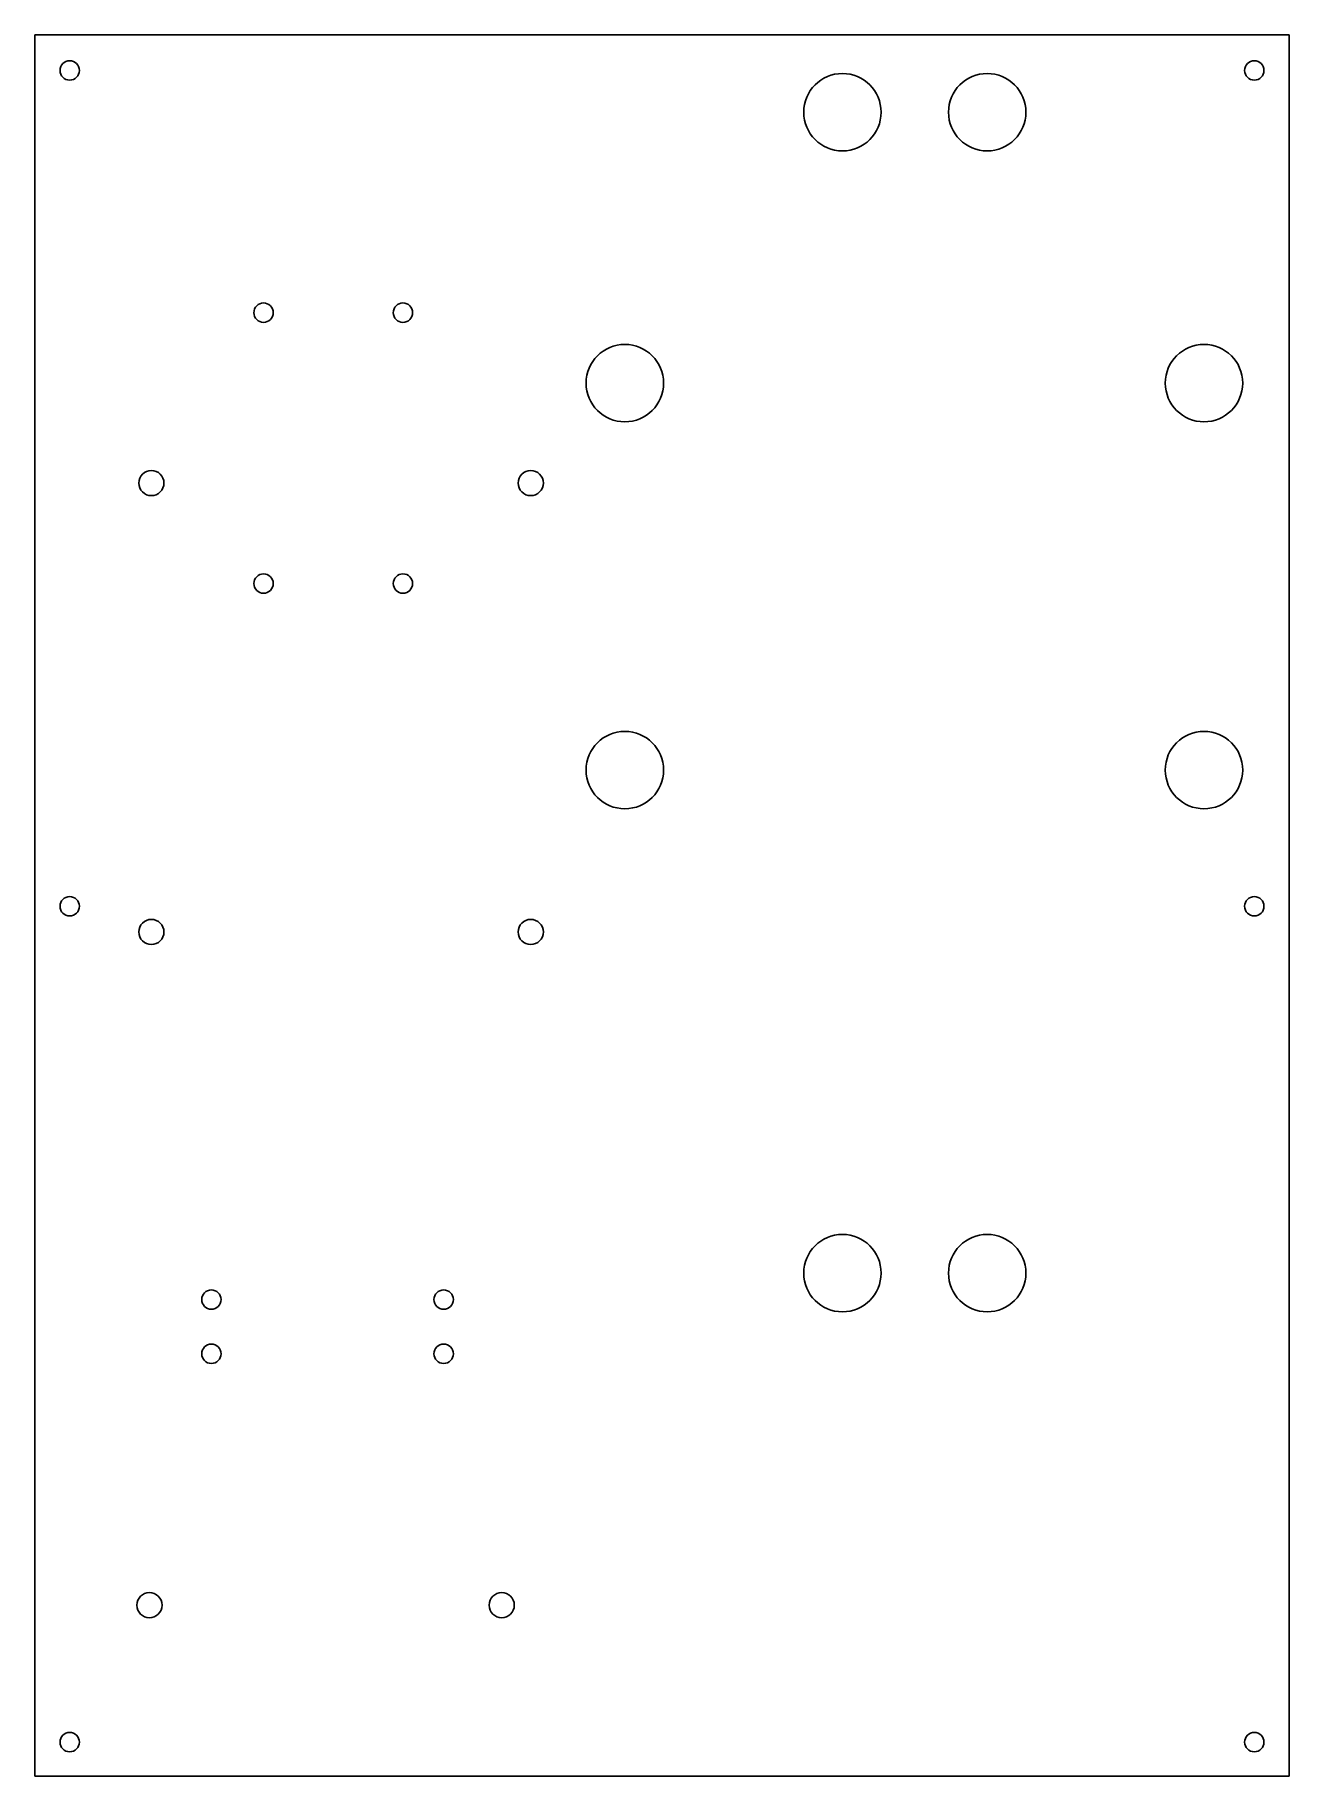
# Model space of a CAD drawing. Header units: millimetres. Extents: x -83 to 79, y 53 to 278.
import ezdxf

# ---------------------------------------------------------------- set-up
doc = ezdxf.new("R2010")
doc.units = ezdxf.units.MM
doc.layers.add('Extrude001', color=7, linetype='CONTINUOUS')

msp = doc.modelspace()

# ---------------------------------------------------------------- linework, layer by layer
at = {"layer": 'Extrude001'}
for p, q in [((-82.5554, 278.425, 24.1619), (-82.5554, 278.425, 20.1619)), ((79.4446, 278.425, 24.1619), (-82.5554, 278.425, 24.1619)), ((79.4446, 278.425, 20.1619), (-82.5554, 278.425, 20.1619)), ((-82.5554, 278.425, 24.1619), (-82.5554, 278.425, 20.1619)), ((-82.5554, 278.425, 24.1619), (-82.5554, 53.4251, 24.1619)), ((-82.5554, 278.425, 20.1619), (-82.5554, 53.4251, 20.1619)), ((79.4446, 278.425, 24.1619), (-82.5554, 278.425, 24.1619)), ((-82.5554, 278.425, 24.1619), (-82.5554, 53.4251, 24.1619)), ((79.4446, 278.425, 20.1619), (-82.5554, 278.425, 20.1619)), ((-82.5554, 278.425, 20.1619), (-82.5554, 53.4251, 20.1619)), ((79.4446, 278.425, 24.1619), (79.4446, 278.425, 20.1619)), ((79.4446, 278.425, 24.1619), (79.4446, 278.425, 20.1619)), ((79.4446, 53.4251, 24.1619), (79.4446, 278.425, 24.1619)), ((79.4446, 53.4251, 20.1619), (79.4446, 278.425, 20.1619)), ((79.4446, 53.4251, 24.1619), (79.4446, 278.425, 24.1619)), ((79.4446, 53.4251, 20.1619), (79.4446, 278.425, 20.1619)), ((-79.3054, 273.825, 24.1619), (-79.3054, 273.825, 20.1619)), ((-79.3054, 273.825, 24.1619), (-79.3054, 273.825, 20.1619)), ((73.6946, 273.825, 24.1619), (73.6946, 273.825, 20.1619)), ((73.6946, 273.825, 24.1619), (73.6946, 273.825, 20.1619)), ((16.7446, 268.425, 24.1619), (16.7446, 268.425, 20.1619)), ((16.7446, 268.425, 24.1619), (16.7446, 268.425, 20.1619)), ((35.4446, 268.425, 24.1619), (35.4446, 268.425, 20.1619)), ((35.4446, 268.425, 24.1619), (35.4446, 268.425, 20.1619)), ((-54.2654, 242.525, 24.1619), (-54.2654, 242.525, 20.1619)), ((-54.2654, 242.525, 24.1619), (-54.2654, 242.525, 20.1619)), ((-36.2654, 242.525, 24.1619), (-36.2654, 242.525, 20.1619)), ((-36.2654, 242.525, 24.1619), (-36.2654, 242.525, 20.1619)), ((-11.3554, 233.425, 24.1619), (-11.3554, 233.425, 20.1619)), ((-11.3554, 233.425, 24.1619), (-11.3554, 233.425, 20.1619)), ((63.4446, 233.425, 24.1619), (63.4446, 233.425, 20.1619)), ((63.4446, 233.425, 24.1619), (63.4446, 233.425, 20.1619)), ((-69.1304, 220.505, 24.1619), (-69.1304, 220.505, 20.1619)), ((-69.1304, 220.505, 24.1619), (-69.1304, 220.505, 20.1619)), ((-20.1304, 220.505, 24.1619), (-20.1304, 220.505, 20.1619)), ((-20.1304, 220.505, 24.1619), (-20.1304, 220.505, 20.1619)), ((-54.2654, 207.525, 24.1619), (-54.2654, 207.525, 20.1619)), ((-54.2654, 207.525, 24.1619), (-54.2654, 207.525, 20.1619)), ((-36.2654, 207.525, 24.1619), (-36.2654, 207.525, 20.1619)), ((-36.2654, 207.525, 24.1619), (-36.2654, 207.525, 20.1619)), ((-11.3554, 183.425, 24.1619), (-11.3554, 183.425, 20.1619)), ((-11.3554, 183.425, 24.1619), (-11.3554, 183.425, 20.1619)), ((63.4446, 183.425, 24.1619), (63.4446, 183.425, 20.1619)), ((63.4446, 183.425, 24.1619), (63.4446, 183.425, 20.1619)), ((-79.3054, 165.825, 24.1619), (-79.3054, 165.825, 20.1619)), ((-79.3054, 165.825, 24.1619), (-79.3054, 165.825, 20.1619)), ((73.6946, 165.825, 24.1619), (73.6946, 165.825, 20.1619)), ((73.6946, 165.825, 24.1619), (73.6946, 165.825, 20.1619)), ((-69.1304, 162.505, 24.1619), (-69.1304, 162.505, 20.1619)), ((-69.1304, 162.505, 24.1619), (-69.1304, 162.505, 20.1619)), ((-20.1304, 162.505, 24.1619), (-20.1304, 162.505, 20.1619)), ((-20.1304, 162.505, 24.1619), (-20.1304, 162.505, 20.1619)), ((16.7446, 118.425, 24.1619), (16.7446, 118.425, 20.1619)), ((16.7446, 118.425, 24.1619), (16.7446, 118.425, 20.1619)), ((35.4446, 118.425, 24.1619), (35.4446, 118.425, 20.1619)), ((35.4446, 118.425, 24.1619), (35.4446, 118.425, 20.1619)), ((-61.0054, 115.005, 24.1619), (-61.0054, 115.005, 20.1619)), ((-61.0054, 115.005, 24.1619), (-61.0054, 115.005, 20.1619)), ((-31.0054, 115.005, 24.1619), (-31.0054, 115.005, 20.1619)), ((-31.0054, 115.005, 24.1619), (-31.0054, 115.005, 20.1619)), ((-61.0054, 108.005, 24.1619), (-61.0054, 108.005, 20.1619)), ((-61.0054, 108.005, 24.1619), (-61.0054, 108.005, 20.1619)), ((-31.0054, 108.005, 24.1619), (-31.0054, 108.005, 20.1619)), ((-31.0054, 108.005, 24.1619), (-31.0054, 108.005, 20.1619)), ((-69.3804, 75.5251, 24.1619), (-69.3804, 75.5251, 20.1619)), ((-69.3804, 75.5251, 24.1619), (-69.3804, 75.5251, 20.1619)), ((-23.8804, 75.5251, 24.1619), (-23.8804, 75.5251, 20.1619)), ((-23.8804, 75.5251, 24.1619), (-23.8804, 75.5251, 20.1619)), ((-79.3054, 57.8251, 24.1619), (-79.3054, 57.8251, 20.1619)), ((-79.3054, 57.8251, 24.1619), (-79.3054, 57.8251, 20.1619)), ((73.6946, 57.8251, 24.1619), (73.6946, 57.8251, 20.1619)), ((73.6946, 57.8251, 24.1619), (73.6946, 57.8251, 20.1619)), ((-82.5554, 53.4251, 24.1619), (-82.5554, 53.4251, 20.1619)), ((-82.5554, 53.4251, 24.1619), (-82.5554, 53.4251, 20.1619)), ((-82.5554, 53.4251, 24.1619), (79.4446, 53.4251, 24.1619)), ((-82.5554, 53.4251, 20.1619), (79.4446, 53.4251, 20.1619)), ((-82.5554, 53.4251, 24.1619), (79.4446, 53.4251, 24.1619)), ((-82.5554, 53.4251, 20.1619), (79.4446, 53.4251, 20.1619)), ((79.4446, 53.4251, 24.1619), (79.4446, 53.4251, 20.1619)), ((79.4446, 53.4251, 24.1619), (79.4446, 53.4251, 20.1619))]:
    msp.add_line(p, q, dxfattribs=at)
for centre, radius in [((-78.0554, 273.825), 1.25), ((-78.0554, 273.825), 1.25), ((-78.0554, 273.825), 1.25), ((-78.0554, 273.825), 1.25), ((74.9446, 273.825), 1.25), ((74.9446, 273.825), 1.25), ((74.9446, 273.825), 1.25), ((74.9446, 273.825), 1.25), ((21.7446, 268.425), 5), ((21.7446, 268.425), 5), ((21.7446, 268.425), 5), ((21.7446, 268.425), 5), ((40.4446, 268.425), 5), ((40.4446, 268.425), 5), ((40.4446, 268.425), 5), ((40.4446, 268.425), 5), ((-53.0154, 242.525), 1.25), ((-53.0154, 242.525), 1.25), ((-53.0154, 242.525), 1.25), ((-53.0154, 242.525), 1.25), ((-35.0154, 242.525), 1.25), ((-35.0154, 242.525), 1.25), ((-35.0154, 242.525), 1.25), ((-35.0154, 242.525), 1.25), ((-6.3554, 233.425), 5), ((-6.3554, 233.425), 5), ((-6.3554, 233.425), 5), ((-6.3554, 233.425), 5), ((68.4446, 233.425), 5), ((68.4446, 233.425), 5), ((68.4446, 233.425), 5), ((68.4446, 233.425), 5), ((-67.5054, 220.505), 1.625), ((-67.5054, 220.505), 1.625), ((-67.5054, 220.505), 1.625), ((-67.5054, 220.505), 1.625), ((-18.5054, 220.505), 1.625), ((-18.5054, 220.505), 1.625), ((-18.5054, 220.505), 1.625), ((-18.5054, 220.505), 1.625), ((-53.0154, 207.525), 1.25), ((-53.0154, 207.525), 1.25), ((-53.0154, 207.525), 1.25), ((-53.0154, 207.525), 1.25), ((-35.0154, 207.525), 1.25), ((-35.0154, 207.525), 1.25), ((-35.0154, 207.525), 1.25), ((-35.0154, 207.525), 1.25), ((-6.3554, 183.425), 5), ((-6.3554, 183.425), 5), ((-6.3554, 183.425), 5), ((-6.3554, 183.425), 5), ((68.4446, 183.425), 5), ((68.4446, 183.425), 5), ((68.4446, 183.425), 5), ((68.4446, 183.425), 5), ((-78.0554, 165.825), 1.25), ((-78.0554, 165.825), 1.25), ((-78.0554, 165.825), 1.25), ((-78.0554, 165.825), 1.25), ((74.9446, 165.825), 1.25), ((74.9446, 165.825), 1.25), ((74.9446, 165.825), 1.25), ((74.9446, 165.825), 1.25), ((-67.5054, 162.505), 1.625), ((-67.5054, 162.505), 1.625), ((-67.5054, 162.505), 1.625), ((-67.5054, 162.505), 1.625), ((-18.5054, 162.505), 1.625), ((-18.5054, 162.505), 1.625), ((-18.5054, 162.505), 1.625), ((-18.5054, 162.505), 1.625), ((21.7446, 118.425), 5), ((21.7446, 118.425), 5), ((21.7446, 118.425), 5), ((21.7446, 118.425), 5), ((40.4446, 118.425), 5), ((40.4446, 118.425), 5), ((40.4446, 118.425), 5), ((40.4446, 118.425), 5), ((-59.7554, 115.005), 1.25), ((-59.7554, 115.005), 1.25), ((-59.7554, 115.005), 1.25), ((-59.7554, 115.005), 1.25), ((-29.7554, 115.005), 1.25), ((-29.7554, 115.005), 1.25), ((-29.7554, 115.005), 1.25), ((-29.7554, 115.005), 1.25), ((-59.7554, 108.005), 1.25), ((-59.7554, 108.005), 1.25), ((-59.7554, 108.005), 1.25), ((-59.7554, 108.005), 1.25), ((-29.7554, 108.005), 1.25), ((-29.7554, 108.005), 1.25), ((-29.7554, 108.005), 1.25), ((-29.7554, 108.005), 1.25), ((-67.7554, 75.5251), 1.625), ((-67.7554, 75.5251), 1.625), ((-67.7554, 75.5251), 1.625), ((-67.7554, 75.5251), 1.625), ((-22.2554, 75.5251), 1.625), ((-22.2554, 75.5251), 1.625), ((-22.2554, 75.5251), 1.625), ((-22.2554, 75.5251), 1.625), ((-78.0554, 57.8251), 1.25), ((-78.0554, 57.8251), 1.25), ((-78.0554, 57.8251), 1.25), ((-78.0554, 57.8251), 1.25), ((74.9446, 57.8251), 1.25), ((74.9446, 57.8251), 1.25), ((74.9446, 57.8251), 1.25), ((74.9446, 57.8251), 1.25)]:
    msp.add_circle(centre, radius, dxfattribs=at)

doc.saveas('drawing.dxf')
